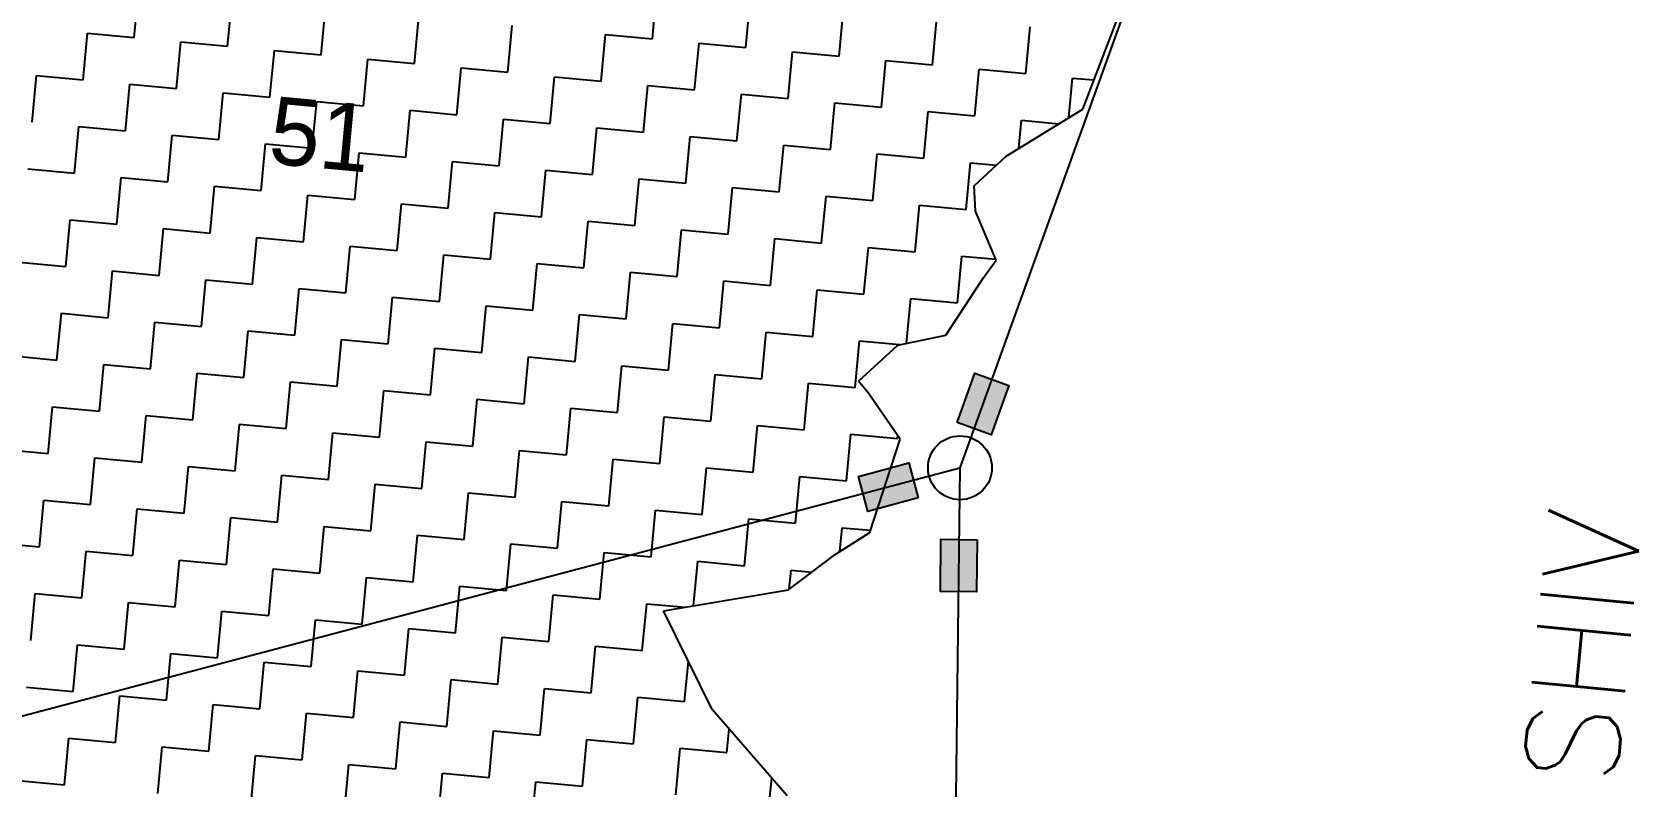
# Model space of a CAD drawing. Header units: metres. Extents: x 284554 to 287504, y 2026012 to 2031182.
# Drawn here: x 286731.8 to 287173.5, y 2030080.3 to 2030287.7 of the extents above; entities that cross this region are included whole.
import ezdxf
from ezdxf.enums import TextEntityAlignment as Align

# ---------------------------------------------------------------- set-up
doc = ezdxf.new("R2010")
doc.units = ezdxf.units.M
for name, color, linetype in [('POLY_HATCH', 12, 'Continuous'), ('POLY_PARCEL', 6, 'Continuous'), ('TEXT_MAPOUT', 7, 'Continuous'), ('TEXT_PARCEL', 7, 'Continuous'), ('V_BOUND_LINE', 7, 'Continuous')]:
    doc.layers.add(name, color=color, linetype=linetype)
doc.styles.get("Standard").update_dxf_attribs({"font": 'simplex.shx'})
doc.styles.add('TEXT_MAP', font='')
doc.styles.get('TEXT_MAP').set_extended_font_data('Kruti Dev 050')

msp = doc.modelspace()

# ---------------------------------------------------------------- hatches: boundary and pattern name
for points in [[(287000.29, 2030190.61), (286990.95, 2030193.98), (286986.08, 2030180.47), (286995.42, 2030177.1)], [(286958.96, 2030165.61), (286961.55, 2030156.02), (286975.41, 2030159.76), (286972.82, 2030169.35)], [(286981.48, 2030134), (286991.41, 2030133.88), (286991.58, 2030148.24), (286981.65, 2030148.35)]]:
    msp.add_hatch(color=256).paths.add_polyline_path(points)

# ---------------------------------------------------------------- linework, layer by layer
for points in [[(286986.08, 2030180.47), (286990.95, 2030193.98), (287000.29, 2030190.61), (286995.42, 2030177.1)], [(286975.41, 2030159.76), (286961.55, 2030156.02), (286958.96, 2030165.61), (286972.82, 2030169.35)], [(286991.58, 2030148.24), (286991.41, 2030133.88), (286981.48, 2030134), (286981.65, 2030148.35)]]:
    msp.add_lwpolyline(points, close=True)
msp.add_circle((286986.86, 2030168), 8.78)
at = {"layer": 'POLY_HATCH'}
for p, q in [((287020.62, 2030266.57), (287064.48, 2030380.62)), ((286999.53, 2030253.63), (287020.62, 2030266.57)), ((286990.81, 2030245.5), (286999.53, 2030253.63)), ((286991.15, 2030238.51), (286990.81, 2030245.5)), ((286996.86, 2030225.06), (286991.15, 2030238.51)), ((286993.44, 2030220.41), (286996.86, 2030225.06)), ((286983, 2030204.49), (286993.44, 2030220.41)), ((286958.95, 2030191.83), (286969.82, 2030201.75)), ((286969.82, 2030201.75), (286983, 2030204.49)), ((286961.63, 2030188.6), (286958.95, 2030191.83)), ((286970.38, 2030175.86), (286961.63, 2030188.6)), ((286962.05, 2030150.22), (286970.38, 2030175.86)), ((286952.53, 2030144.15), (286962.05, 2030150.22)), ((286939.69, 2030134.42), (286952.53, 2030144.15)), ((286905.35, 2030128.69), (286939.69, 2030134.42)), ((286918.73, 2030101.6), (286905.35, 2030128.69)), ((286939.37, 2030077.81), (286918.73, 2030101.6))]:
    msp.add_line(p, q, dxfattribs=at)
at = {"layer": 'POLY_HATCH', "linetype": 'Continuous'}
for p, q in [((286759.85, 2030286.29), (286761.05, 2030299.13)), ((286902.29, 2030285.93), (286903.48, 2030298.77)), ((286785.53, 2030283.89), (286786.73, 2030296.73)), ((286811.21, 2030281.49), (286812.41, 2030294.33)), ((286927.96, 2030283.53), (286929.16, 2030296.37)), ((286836.89, 2030279.09), (286838.09, 2030291.93)), ((286953.64, 2030281.13), (286954.84, 2030293.97)), ((286979.32, 2030278.73), (286980.52, 2030291.57)), ((286745.81, 2030274.65), (286747.01, 2030287.49)), ((286747.01, 2030287.49), (286759.85, 2030286.29)), ((286862.57, 2030276.69), (286863.77, 2030289.53)), ((286888.25, 2030274.29), (286889.45, 2030287.13)), ((286889.45, 2030287.13), (286902.29, 2030285.93)), ((287005, 2030276.33), (287006.2, 2030289.17)), ((286771.49, 2030272.25), (286772.69, 2030285.09)), ((286772.69, 2030285.09), (286785.53, 2030283.89)), ((286797.17, 2030269.85), (286798.37, 2030282.69)), ((286798.37, 2030282.69), (286811.21, 2030281.49)), ((286913.92, 2030271.89), (286915.12, 2030284.73)), ((286915.12, 2030284.73), (286927.96, 2030283.53)), ((286939.6, 2030269.49), (286940.8, 2030282.33)), ((286940.8, 2030282.33), (286953.64, 2030281.13)), ((286822.85, 2030267.45), (286824.05, 2030280.29)), ((286824.05, 2030280.29), (286836.89, 2030279.09)), ((286848.53, 2030265.05), (286849.73, 2030277.89)), ((286849.73, 2030277.89), (286862.57, 2030276.69)), ((286965.28, 2030267.09), (286966.48, 2030279.93)), ((286966.48, 2030279.93), (286979.32, 2030278.73)), ((286990.96, 2030264.7), (286992.16, 2030277.53)), ((286992.16, 2030277.53), (287005, 2030276.33)), ((286731.77, 2030263.01), (286732.97, 2030275.85)), ((286732.97, 2030275.85), (286745.81, 2030274.65)), ((286757.45, 2030260.61), (286758.65, 2030273.45)), ((286758.65, 2030273.45), (286771.49, 2030272.25)), ((286874.21, 2030262.65), (286875.41, 2030275.49)), ((286875.41, 2030275.49), (286888.25, 2030274.29)), ((286899.89, 2030260.25), (286901.09, 2030273.09)), ((286901.09, 2030273.09), (286913.92, 2030271.89)), ((287016.82, 2030264.23), (287017.84, 2030275.13)), ((287017.84, 2030275.13), (287023.71, 2030274.59)), ((286783.13, 2030258.21), (286784.33, 2030271.05)), ((286784.33, 2030271.05), (286797.17, 2030269.85)), ((286808.81, 2030255.81), (286810.01, 2030268.65)), ((286810.01, 2030268.65), (286822.85, 2030267.45)), ((286925.56, 2030257.85), (286926.76, 2030270.69)), ((286926.76, 2030270.69), (286939.6, 2030269.49)), ((286951.24, 2030255.46), (286952.44, 2030268.29)), ((286952.44, 2030268.29), (286965.28, 2030267.09)), ((286834.49, 2030253.41), (286835.69, 2030266.25)), ((286835.69, 2030266.25), (286848.53, 2030265.05)), ((286860.17, 2030251.01), (286861.37, 2030263.85)), ((286861.37, 2030263.85), (286874.21, 2030262.65)), ((286976.92, 2030253.06), (286978.12, 2030265.9)), ((286978.12, 2030265.9), (286990.96, 2030264.7)), ((287003.08, 2030255.81), (287003.8, 2030263.5)), ((287003.8, 2030263.5), (287014.05, 2030262.54)), ((286743.41, 2030248.97), (286744.61, 2030261.81)), ((286744.61, 2030261.81), (286757.45, 2030260.61)), ((286769.09, 2030246.57), (286770.29, 2030259.41)), ((286770.29, 2030259.41), (286783.13, 2030258.21)), ((286885.85, 2030248.61), (286887.05, 2030261.45)), ((286887.05, 2030261.45), (286899.89, 2030260.25)), ((286911.53, 2030246.22), (286912.72, 2030259.05)), ((286912.72, 2030259.05), (286925.56, 2030257.85)), ((286794.77, 2030244.17), (286795.97, 2030257.01)), ((286795.97, 2030257.01), (286808.81, 2030255.81)), ((286820.45, 2030241.77), (286821.65, 2030254.61)), ((286821.65, 2030254.61), (286834.49, 2030253.41)), ((286937.2, 2030243.82), (286938.4, 2030256.66)), ((286938.4, 2030256.66), (286951.24, 2030255.46)), ((286730.57, 2030250.17), (286743.41, 2030248.97)), ((286846.13, 2030239.37), (286847.33, 2030252.21)), ((286847.33, 2030252.21), (286860.17, 2030251.01)), ((286962.88, 2030241.42), (286964.08, 2030254.26)), ((286964.08, 2030254.26), (286976.92, 2030253.06)), ((286988.56, 2030239.02), (286989.76, 2030251.86)), ((286989.76, 2030251.86), (286996.91, 2030251.19)), ((286755.05, 2030234.93), (286756.25, 2030247.77)), ((286756.25, 2030247.77), (286769.09, 2030246.57)), ((286871.81, 2030236.98), (286873.01, 2030249.81)), ((286873.01, 2030249.81), (286885.85, 2030248.61)), ((286897.49, 2030234.58), (286898.69, 2030247.42)), ((286898.69, 2030247.42), (286911.53, 2030246.22)), ((286780.73, 2030232.53), (286781.93, 2030245.37)), ((286781.93, 2030245.37), (286794.77, 2030244.17)), ((286806.41, 2030230.13), (286807.61, 2030242.97)), ((286807.61, 2030242.97), (286820.45, 2030241.77)), ((286923.16, 2030232.18), (286924.36, 2030245.02)), ((286924.36, 2030245.02), (286937.2, 2030243.82)), ((286948.84, 2030229.78), (286950.04, 2030242.62)), ((286950.04, 2030242.62), (286962.88, 2030241.42)), ((286832.09, 2030227.74), (286833.29, 2030240.57)), ((286833.29, 2030240.57), (286846.13, 2030239.37)), ((286857.77, 2030225.34), (286858.97, 2030238.18)), ((286858.97, 2030238.18), (286871.81, 2030236.98)), ((286974.52, 2030227.38), (286975.72, 2030240.22)), ((286975.72, 2030240.22), (286988.56, 2030239.02)), ((286741.01, 2030223.29), (286742.21, 2030236.13)), ((286742.21, 2030236.13), (286755.05, 2030234.93)), ((286766.69, 2030220.89), (286767.89, 2030233.73)), ((286767.89, 2030233.73), (286780.73, 2030232.53)), ((286883.45, 2030222.94), (286884.65, 2030235.78)), ((286884.65, 2030235.78), (286897.49, 2030234.58)), ((286909.13, 2030220.54), (286910.33, 2030233.38)), ((286910.33, 2030233.38), (286923.16, 2030232.18)), ((286792.37, 2030218.5), (286793.57, 2030231.33)), ((286793.57, 2030231.33), (286806.41, 2030230.13)), ((286818.05, 2030216.1), (286819.25, 2030228.94)), ((286819.25, 2030228.94), (286832.09, 2030227.74)), ((286934.8, 2030218.14), (286936, 2030230.98)), ((286936, 2030230.98), (286948.84, 2030229.78)), ((286960.48, 2030215.74), (286961.68, 2030228.58)), ((286961.68, 2030228.58), (286974.52, 2030227.38)), ((286728.17, 2030224.49), (286741.01, 2030223.29)), ((286843.73, 2030213.7), (286844.93, 2030226.54)), ((286844.93, 2030226.54), (286857.77, 2030225.34)), ((286869.41, 2030211.3), (286870.61, 2030224.14)), ((286870.61, 2030224.14), (286883.45, 2030222.94)), ((286986.16, 2030213.34), (286987.36, 2030226.18)), ((286987.36, 2030226.18), (286996.76, 2030225.3)), ((286752.65, 2030209.26), (286753.85, 2030222.09)), ((286753.85, 2030222.09), (286766.69, 2030220.89)), ((286778.33, 2030206.86), (286779.53, 2030219.7)), ((286779.53, 2030219.7), (286792.37, 2030218.5)), ((286895.09, 2030208.9), (286896.29, 2030221.74)), ((286896.29, 2030221.74), (286909.13, 2030220.54)), ((286920.77, 2030206.5), (286921.96, 2030219.34)), ((286921.96, 2030219.34), (286934.8, 2030218.14)), ((286804.01, 2030204.46), (286805.21, 2030217.3)), ((286805.21, 2030217.3), (286818.05, 2030216.1)), ((286829.69, 2030202.06), (286830.89, 2030214.9)), ((286830.89, 2030214.9), (286843.73, 2030213.7)), ((286946.44, 2030204.1), (286947.64, 2030216.94)), ((286947.64, 2030216.94), (286960.48, 2030215.74)), ((286738.61, 2030197.62), (286739.81, 2030210.46)), ((286739.81, 2030210.46), (286752.65, 2030209.26)), ((286855.37, 2030199.66), (286856.57, 2030212.5)), ((286856.57, 2030212.5), (286869.41, 2030211.3)), ((286972.17, 2030202.24), (286973.32, 2030214.54)), ((286973.32, 2030214.54), (286986.16, 2030213.34)), ((286764.29, 2030195.22), (286765.49, 2030208.06)), ((286765.49, 2030208.06), (286778.33, 2030206.86)), ((286881.05, 2030197.26), (286882.25, 2030210.1)), ((286882.25, 2030210.1), (286895.09, 2030208.9)), ((286906.73, 2030194.86), (286907.93, 2030207.7)), ((286907.93, 2030207.7), (286920.77, 2030206.5)), ((286789.97, 2030192.82), (286791.17, 2030205.66)), ((286791.17, 2030205.66), (286804.01, 2030204.46)), ((286815.65, 2030190.42), (286816.85, 2030203.26)), ((286816.85, 2030203.26), (286829.69, 2030202.06)), ((286932.4, 2030192.46), (286933.6, 2030205.3)), ((286933.6, 2030205.3), (286946.44, 2030204.1)), ((286958.08, 2030190.06), (286959.28, 2030202.9)), ((286959.28, 2030202.9), (286970.36, 2030201.86)), ((286725.77, 2030198.82), (286738.61, 2030197.62)), ((286841.33, 2030188.02), (286842.53, 2030200.86)), ((286842.53, 2030200.86), (286855.37, 2030199.66)), ((286867.01, 2030185.62), (286868.21, 2030198.46)), ((286868.21, 2030198.46), (286881.05, 2030197.26)), ((286750.25, 2030183.58), (286751.45, 2030196.42)), ((286751.45, 2030196.42), (286764.29, 2030195.22)), ((286775.93, 2030181.18), (286777.13, 2030194.02)), ((286777.13, 2030194.02), (286789.97, 2030192.82)), ((286892.69, 2030183.22), (286893.89, 2030196.06)), ((286893.89, 2030196.06), (286906.73, 2030194.86)), ((286918.37, 2030180.82), (286919.57, 2030193.66)), ((286919.57, 2030193.66), (286932.4, 2030192.46)), ((286801.61, 2030178.78), (286802.81, 2030191.62)), ((286802.81, 2030191.62), (286815.65, 2030190.42)), ((286827.29, 2030176.38), (286828.49, 2030189.22)), ((286828.49, 2030189.22), (286841.33, 2030188.02)), ((286944.04, 2030178.42), (286945.24, 2030191.26)), ((286945.24, 2030191.26), (286958.08, 2030190.06)), ((286736.21, 2030171.94), (286737.41, 2030184.78)), ((286737.41, 2030184.78), (286750.25, 2030183.58)), ((286852.97, 2030173.98), (286854.17, 2030186.82)), ((286854.17, 2030186.82), (286867.01, 2030185.62)), ((286878.65, 2030171.58), (286879.85, 2030184.42)), ((286879.85, 2030184.42), (286892.69, 2030183.22)), ((286761.89, 2030169.54), (286763.09, 2030182.38)), ((286763.09, 2030182.38), (286775.93, 2030181.18)), ((286787.57, 2030167.14), (286788.77, 2030179.98)), ((286788.77, 2030179.98), (286801.61, 2030178.78)), ((286904.33, 2030169.18), (286905.53, 2030182.02)), ((286905.53, 2030182.02), (286918.37, 2030180.82)), ((286930.01, 2030166.78), (286931.2, 2030179.62)), ((286931.2, 2030179.62), (286944.04, 2030178.42)), ((286813.25, 2030164.74), (286814.45, 2030177.58)), ((286814.45, 2030177.58), (286827.29, 2030176.38)), ((286838.93, 2030162.34), (286840.13, 2030175.18)), ((286840.13, 2030175.18), (286852.97, 2030173.98)), ((286955.68, 2030164.38), (286956.88, 2030177.22)), ((286956.88, 2030177.22), (286969.72, 2030176.02)), ((286969.72, 2030176.02), (286969.79, 2030176.73)), ((286723.38, 2030173.14), (286736.21, 2030171.94)), ((286747.85, 2030157.9), (286749.05, 2030170.74)), ((286749.05, 2030170.74), (286761.89, 2030169.54)), ((286864.61, 2030159.94), (286865.81, 2030172.78)), ((286865.81, 2030172.78), (286878.65, 2030171.58)), ((286890.29, 2030157.54), (286891.49, 2030170.38)), ((286891.49, 2030170.38), (286904.33, 2030169.18)), ((286773.53, 2030155.5), (286774.73, 2030168.34)), ((286774.73, 2030168.34), (286787.57, 2030167.14)), ((286915.97, 2030155.14), (286917.17, 2030167.98)), ((286917.17, 2030167.98), (286930.01, 2030166.78)), ((286799.21, 2030153.1), (286800.41, 2030165.94)), ((286800.41, 2030165.94), (286813.25, 2030164.74)), ((286824.89, 2030150.7), (286826.09, 2030163.54)), ((286826.09, 2030163.54), (286838.93, 2030162.34)), ((286941.64, 2030152.74), (286942.84, 2030165.58)), ((286942.84, 2030165.58), (286955.68, 2030164.38)), ((286733.82, 2030146.26), (286735.01, 2030159.1)), ((286735.01, 2030159.1), (286747.85, 2030157.9)), ((286850.57, 2030148.3), (286851.77, 2030161.14)), ((286851.77, 2030161.14), (286864.61, 2030159.94)), ((286876.25, 2030145.9), (286877.45, 2030158.74)), ((286877.45, 2030158.74), (286890.29, 2030157.54)), ((286759.49, 2030143.86), (286760.69, 2030156.7)), ((286760.69, 2030156.7), (286773.53, 2030155.5)), ((286785.17, 2030141.46), (286786.37, 2030154.3)), ((286786.37, 2030154.3), (286799.21, 2030153.1)), ((286901.93, 2030143.5), (286903.13, 2030156.34)), ((286903.13, 2030156.34), (286915.97, 2030155.14)), ((286927.61, 2030141.1), (286928.81, 2030153.94)), ((286928.81, 2030153.94), (286941.64, 2030152.74)), ((286810.85, 2030139.06), (286812.05, 2030151.9)), ((286812.05, 2030151.9), (286824.89, 2030150.7)), ((286836.53, 2030136.66), (286837.73, 2030149.5)), ((286837.73, 2030149.5), (286850.57, 2030148.3)), ((286953.87, 2030145.01), (286954.48, 2030151.54)), ((286954.48, 2030151.54), (286962.24, 2030150.82)), ((286720.98, 2030147.46), (286733.82, 2030146.26)), ((286745.45, 2030132.22), (286746.65, 2030145.06)), ((286746.65, 2030145.06), (286759.49, 2030143.86)), ((286862.21, 2030134.26), (286863.41, 2030147.1)), ((286863.41, 2030147.1), (286876.25, 2030145.9)), ((286887.89, 2030131.86), (286889.09, 2030144.7)), ((286889.09, 2030144.7), (286901.93, 2030143.5)), ((286771.13, 2030129.82), (286772.33, 2030142.66)), ((286772.33, 2030142.66), (286785.17, 2030141.46)), ((286796.81, 2030127.42), (286798.01, 2030140.26)), ((286798.01, 2030140.26), (286810.85, 2030139.06)), ((286913.62, 2030130.07), (286914.77, 2030142.3)), ((286914.77, 2030142.3), (286927.61, 2030141.1)), ((286939.95, 2030134.62), (286940.44, 2030139.9)), ((286940.44, 2030139.9), (286946.21, 2030139.36)), ((286822.49, 2030125.02), (286823.69, 2030137.86)), ((286823.69, 2030137.86), (286836.53, 2030136.66)), ((286848.17, 2030122.62), (286849.37, 2030135.46)), ((286849.37, 2030135.46), (286862.21, 2030134.26)), ((286731.42, 2030120.58), (286732.62, 2030133.42)), ((286732.62, 2030133.42), (286745.45, 2030132.22)), ((286757.09, 2030118.18), (286758.29, 2030131.02)), ((286758.29, 2030131.02), (286771.13, 2030129.82)), ((286873.85, 2030120.22), (286875.05, 2030133.06)), ((286875.05, 2030133.06), (286887.89, 2030131.86)), ((286899.53, 2030117.82), (286900.73, 2030130.66)), ((286900.73, 2030130.66), (286911.27, 2030129.68)), ((286782.77, 2030115.78), (286783.97, 2030128.62)), ((286783.97, 2030128.62), (286796.81, 2030127.42)), ((286808.45, 2030113.38), (286809.65, 2030126.22)), ((286809.65, 2030126.22), (286822.49, 2030125.02)), ((286834.13, 2030110.98), (286835.33, 2030123.82)), ((286835.33, 2030123.82), (286848.17, 2030122.62)), ((286743.06, 2030106.54), (286744.25, 2030119.38)), ((286744.25, 2030119.38), (286757.09, 2030118.18)), ((286859.81, 2030108.58), (286861.01, 2030121.42)), ((286861.01, 2030121.42), (286873.85, 2030120.22)), ((286885.49, 2030106.18), (286886.69, 2030119.02)), ((286886.69, 2030119.02), (286899.53, 2030117.82)), ((286768.73, 2030104.14), (286769.93, 2030116.98)), ((286769.93, 2030116.98), (286782.77, 2030115.78)), ((286794.41, 2030101.74), (286795.61, 2030114.58)), ((286795.61, 2030114.58), (286808.45, 2030113.38)), ((286911.17, 2030103.78), (286912.2, 2030114.82)), ((286820.09, 2030099.34), (286821.29, 2030112.18)), ((286821.29, 2030112.18), (286834.13, 2030110.98)), ((286845.77, 2030096.94), (286846.97, 2030109.78)), ((286846.97, 2030109.78), (286859.81, 2030108.58)), ((286730.22, 2030107.74), (286743.06, 2030106.54)), ((286754.69, 2030092.5), (286755.89, 2030105.34)), ((286755.89, 2030105.34), (286768.73, 2030104.14)), ((286871.45, 2030094.54), (286872.65, 2030107.38)), ((286872.65, 2030107.38), (286885.49, 2030106.18)), ((286897.13, 2030092.14), (286898.33, 2030104.98)), ((286898.33, 2030104.98), (286911.17, 2030103.78)), ((286780.37, 2030090.1), (286781.57, 2030102.94)), ((286781.57, 2030102.94), (286794.41, 2030101.74)), ((286806.05, 2030087.7), (286807.25, 2030100.54)), ((286807.25, 2030100.54), (286820.09, 2030099.34)), ((286831.73, 2030085.3), (286832.93, 2030098.14)), ((286832.93, 2030098.14), (286845.77, 2030096.94)), ((286857.41, 2030082.9), (286858.61, 2030095.74)), ((286858.61, 2030095.74), (286871.45, 2030094.54)), ((286922.81, 2030089.74), (286923.41, 2030096.2)), ((286740.66, 2030080.86), (286741.86, 2030093.7)), ((286741.86, 2030093.7), (286754.69, 2030092.5)), ((286766.33, 2030078.46), (286767.53, 2030091.3)), ((286767.53, 2030091.3), (286780.37, 2030090.1)), ((286883.09, 2030080.5), (286884.29, 2030093.34)), ((286884.29, 2030093.34), (286897.13, 2030092.14)), ((286908.77, 2030078.1), (286909.97, 2030090.94)), ((286909.97, 2030090.94), (286922.81, 2030089.74)), ((286792.01, 2030076.06), (286793.21, 2030088.9)), ((286793.21, 2030088.9), (286806.05, 2030087.7)), ((286817.69, 2030073.66), (286818.89, 2030086.5)), ((286818.89, 2030086.5), (286831.73, 2030085.3)), ((286727.82, 2030082.06), (286740.66, 2030080.86)), ((286843.37, 2030071.26), (286844.57, 2030084.1)), ((286844.57, 2030084.1), (286857.41, 2030082.9)), ((286934.45, 2030075.7), (286935.1, 2030082.73)), ((286869.05, 2030068.86), (286870.25, 2030081.7)), ((286870.25, 2030081.7), (286883.09, 2030080.5))]:
    msp.add_line(p, q, dxfattribs=at)
at = {"layer": 'POLY_PARCEL'}
msp.add_line((286606.57, 2030067.46), (286986.86, 2030168), dxfattribs=at)
at = {"layer": 'V_BOUND_LINE'}
for p, q in [((287062.6, 2030378.06), (286986.86, 2030168)), ((286986.86, 2030168), (286982.9, 2029846))]:
    msp.add_line(p, q, dxfattribs=at)

# ---------------------------------------------------------------- texts
at = {"layer": 'TEXT_MAPOUT'}
msp.add_text('MAUJE VADGUDICHI SHIV', height=25.7906, rotation=84.4524, dxfattribs=at).set_placement((287133.98, 2029738.05))
at = {"layer": 'TEXT_PARCEL', "style": 'TEXT_MAP'}
msp.add_text('51', height=18.569, rotation=354.6614, dxfattribs=at).set_placement((286810.17, 2030250.43), align=Align.CENTER)

doc.saveas('drawing.dxf')
